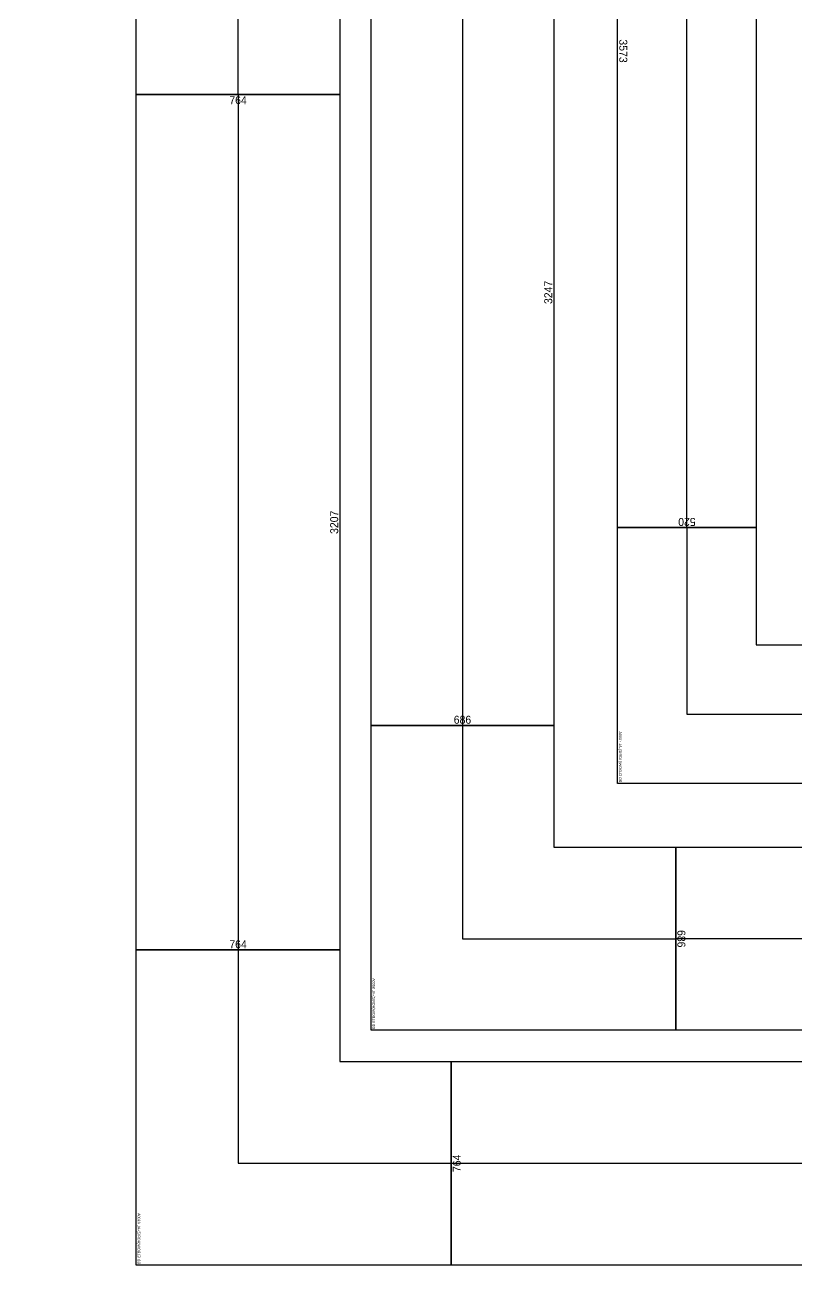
# Model space of a CAD drawing. Header units: millimetres. Extents: x 84228 to 374549, y -351975 to 847575.
# Drawn here: x 98510 to 101404, y 481379 to 486030 of the extents above; entities that cross this region are included whole.
import ezdxf
from ezdxf.enums import TextEntityAlignment as Align

# ---------------------------------------------------------------- set-up
doc = ezdxf.new("R2010")
doc.units = ezdxf.units.MM
doc.header["$LTSCALE"] = 150
doc.layers.get('Defpoints').update_dxf_attribs({"color": 150})
doc.layers.add('-----27 Bus Duct_LV_380-220V_IT BACK UP', color=2, linetype='Continuous')
doc.layers.add('-----27 Bus Duct_LV_380-220V_LOAD BANK', color=7, linetype='Continuous')
doc.styles.add('ELEC', font='Dotum.ttf')
doc.styles.get("Standard").update_dxf_attribs({"font": 'Dotum.ttf'})
doc.dimstyles.new('전기통신참고용-치수', dxfattribs={"dimscale": 15, "dimtxt": 2, "dimasz": 0, "dimexe": 0, "dimexo": 0, "dimgap": 0.4, "dimtad": 4, "dimdec": 0, "dimzin": 0, "dimdsep": 46, "dimtxsty": 'Standard', "dimblk": 'NONE', "dimcen": 0, "dimse1": 1, "dimse2": 1, "dimsd1": 1, "dimsd2": 1, "dimclrd": 8, "dimclre": 8, "dimclrt": 8, "dimadec": 0, "dimazin": 0, "dimtfac": 1, "dimtdec": 0, "dimtix": 1, "dimtmove": 2, "dimatfit": 0, "dimldrblk": 'NONE', "dimfxl": 2, "dimtolj": 1, "dimtzin": 0, "dimarcsym": 0})

# ---------------------------------------------------------------- blocks, each defined once
blk = doc.blocks.new('*U74')
at = {"color": 0}
blk.add_lwpolyline([(-343, -343), (800, -343), (800, 343), (343, 343), (343, 800), (-343, 800)], close=True, dxfattribs=at)
at = {"color": 1}
blk.add_lwpolyline([(800, 0), (0, 0), (0, 800)], dxfattribs=at)
at = {"color": 0, "style": 'ELEC'}
blk.add_text('BD ELBOW(HORIZ)-AL 5000A', height=10, dxfattribs=at).set_placement((-338, -333), align=Align.MIDDLE_LEFT)
blk = doc.blocks.new('*D224')
at = {"layer": 'Defpoints', "color": 0, "transparency": 16777216}
for p in [(686, 27159.7), (686, 27159.7), (686, 7716)]:
    blk.add_point(p, dxfattribs=at)
at = {"color": 0, "transparency": 16777216, "insert": (665, 17437.8), "char_height": 30, "attachment_point": 5, "rotation": 90}
blk.add_mtext('\\A1;{\\C0;19444}', dxfattribs=at)
blk = doc.blocks.new('_None')
blk = doc.blocks.new('*D225')
at = {"layer": 'Defpoints', "color": 0, "transparency": 16777216}
for p in [(0, 7716), (686, 7716), (686, 7716)]:
    blk.add_point(p, dxfattribs=at)
at = {"color": 0, "transparency": 16777216, "insert": (343, 7737), "char_height": 30, "attachment_point": 5}
blk.add_mtext('\\A1;{\\C0;686}', dxfattribs=at)
blk = doc.blocks.new('*D85')
at = {"layer": 'Defpoints', "color": 0, "transparency": 16777216}
for p in [(0, 4887.5), (520, 4887.5), (520, 4887.5)]:
    blk.add_point(p, dxfattribs=at)
at = {"color": 0, "transparency": 16777216, "insert": (260, 4866.5), "char_height": 30, "attachment_point": 5}
blk.add_mtext('\\A1;{\\C0;520}', dxfattribs=at)
blk = doc.blocks.new('*D86')
at = {"layer": 'Defpoints', "color": 0, "transparency": 16777216}
for p in [(520, 4887.5), (520, 4887.5), (520, 1314.3)]:
    blk.add_point(p, dxfattribs=at)
at = {"color": 0, "transparency": 16777216, "insert": (499, 3100.9), "char_height": 30, "attachment_point": 5, "rotation": 90}
blk.add_mtext('\\A1;{\\C0;3573}', dxfattribs=at)
blk = doc.blocks.new('*D87')
at = {"layer": 'Defpoints', "color": 0, "transparency": 16777216}
for p in [(0, 1314.3), (520, 1314.3), (520, 1314.3)]:
    blk.add_point(p, dxfattribs=at)
at = {"color": 0, "transparency": 16777216, "insert": (260, 1335.3), "char_height": 30, "attachment_point": 5}
blk.add_mtext('\\A1;{\\C0;520}', dxfattribs=at)
blk = doc.blocks.new('*U24')
at = {"color": 0}
blk.add_lwpolyline([(-260, -260), (700, -260), (700, 260), (260, 260), (260, 700), (-260, 700)], close=True, dxfattribs=at)
at = {"color": 1}
blk.add_lwpolyline([(700, 0), (0, 0), (0, 700)], dxfattribs=at)
at = {"color": 0, "style": 'ELEC'}
blk.add_text('BD ELBOW(HORIZ)-AL 4000A', height=10, dxfattribs=at).set_placement((-255, -250), align=Align.MIDDLE_LEFT)
blk = doc.blocks.new('*D348')
at = {"layer": 'Defpoints', "color": 0, "transparency": 16777216}
for p in [(0, 3512), (686, 3512), (686, 3512)]:
    blk.add_point(p, dxfattribs=at)
at = {"color": 0, "transparency": 16777216, "insert": (343, 3491), "char_height": 30, "attachment_point": 5}
blk.add_mtext('\\A1;{\\C0;686}', dxfattribs=at)
blk = doc.blocks.new('*D349')
at = {"layer": 'Defpoints', "color": 0, "transparency": 16777216}
for p in [(686, 3512), (686, 3512), (686, 265)]:
    blk.add_point(p, dxfattribs=at)
at = {"color": 0, "transparency": 16777216, "insert": (665, 1888.5), "char_height": 30, "attachment_point": 5, "rotation": 90}
blk.add_mtext('\\A1;{\\C0;3247}', dxfattribs=at)
blk = doc.blocks.new('*D350')
at = {"layer": 'Defpoints', "color": 0, "transparency": 16777216}
for p in [(0, 265), (686, 265), (686, 265)]:
    blk.add_point(p, dxfattribs=at)
at = {"color": 0, "transparency": 16777216, "insert": (343, 286), "char_height": 30, "attachment_point": 5}
blk.add_mtext('\\A1;{\\C0;686}', dxfattribs=at)
blk = doc.blocks.new('*U15')
at = {"color": 0}
blk.add_lwpolyline([(-382, -382), (800, -382), (800, 382), (382, 382), (382, 800), (-382, 800)], close=True, dxfattribs=at)
at = {"color": 1}
blk.add_lwpolyline([(800, 0), (0, 0), (0, 800)], dxfattribs=at)
at = {"color": 0, "style": 'ELEC'}
blk.add_text('BD ELBOW(HORIZ)-AL 6300A', height=10, dxfattribs=at).set_placement((-377, -372), align=Align.MIDDLE_LEFT)
blk = doc.blocks.new('*D93')
at = {"layer": 'Defpoints', "color": 0, "transparency": 16777216}
for p in [(0, 8310.8), (764, 8310.8), (764, 8310.8)]:
    blk.add_point(p, dxfattribs=at)
at = {"color": 0, "transparency": 16777216, "insert": (382, 8289.8), "char_height": 30, "attachment_point": 5}
blk.add_mtext('\\A1;{\\C0;764}', dxfattribs=at)
blk = doc.blocks.new('*D94')
at = {"layer": 'Defpoints', "color": 0, "transparency": 16777216}
for p in [(764, 8310.8), (764, 8310.8), (764, 5103.8)]:
    blk.add_point(p, dxfattribs=at)
at = {"color": 0, "transparency": 16777216, "insert": (743, 6707.3), "char_height": 30, "attachment_point": 5, "rotation": 90}
blk.add_mtext('\\A1;{\\C0;3207}', dxfattribs=at)
blk = doc.blocks.new('*D95')
at = {"layer": 'Defpoints', "color": 0, "transparency": 16777216}
for p in [(0, 5103.8), (764, 5103.8), (764, 5103.8)]:
    blk.add_point(p, dxfattribs=at)
at = {"color": 0, "transparency": 16777216, "insert": (382, 5124.9), "char_height": 30, "attachment_point": 5}
blk.add_mtext('\\A1;{\\C0;764}', dxfattribs=at)
blk = doc.blocks.new('*D414')
at = {"layer": 'Defpoints', "color": 0, "transparency": 16777216}
for p in [(0, 12904.5), (764, 12904.5), (764, 12904.5)]:
    blk.add_point(p, dxfattribs=at)
at = {"color": 0, "transparency": 16777216, "insert": (382, 12883.5), "char_height": 30, "attachment_point": 5}
blk.add_mtext('\\A1;{\\C0;764}', dxfattribs=at)
blk = doc.blocks.new('*D415')
at = {"layer": 'Defpoints', "color": 0, "transparency": 16777216}
for p in [(764, 12904.5), (764, 12904.5), (764, -11397.5)]:
    blk.add_point(p, dxfattribs=at)
at = {"color": 0, "transparency": 16777216, "insert": (743, 753.5), "char_height": 30, "attachment_point": 5, "rotation": 90}
blk.add_mtext('\\A1;{\\C0;24302}', dxfattribs=at)
blk = doc.blocks.new('*U222')
at = {"color": 1}
blk.add_line((343, 27159.7), (343, 7716), dxfattribs=at)
at = {"color": 0}
blk.add_lwpolyline([(686, 7716), (0, 7716), (0, 27159.7), (686, 27159.7)], close=True, dxfattribs=at)
dim = blk.add_linear_dim(base=(686, 27159.7), p1=(686, 7716), p2=(686, 27159.7), angle=90, text='{\\C0;<>}', dimstyle='전기통신참고용-치수', override={"dimtad": 1, "dimtxsty": 'Standard', "dimclrd": 0, "dimclre": 0, "dimclrt": 0}, dxfattribs=at)
dim.commit()
dim.dimension.update_dxf_attribs({"geometry": '*D224', "text_midpoint": (665, 17437.8)})
dim = blk.add_linear_dim(base=(686, 7716), p1=(0, 7716), p2=(686, 7716), text='{\\C0;<>}', dimstyle='전기통신참고용-치수', override={"dimtad": 1, "dimtxsty": 'Standard', "dimclrd": 0, "dimclre": 0, "dimclrt": 0}, dxfattribs=at)
dim.commit()
dim.dimension.update_dxf_attribs({"geometry": '*D225', "text_midpoint": (343, 7737)})
blk = doc.blocks.new('*U84')
at = {"color": 1}
blk.add_line((260, 4887.5), (260, 1314.3), dxfattribs=at)
at = {"color": 0}
blk.add_lwpolyline([(520, 1314.3), (0, 1314.3), (0, 4887.5), (520, 4887.5)], close=True, dxfattribs=at)
for base, p1, p2, override, picture, middle in [((520, 4887.5), (0, 4887.5), (520, 4887.5), {"dimtxsty": 'Standard', "dimclrd": 0, "dimclre": 0, "dimclrt": 0}, '*D85', (260, 4866.5)), ((520, 1314.3), (0, 1314.3), (520, 1314.3), {"dimtad": 1, "dimtxsty": 'Standard', "dimclrd": 0, "dimclre": 0, "dimclrt": 0}, '*D87', (260, 1335.3))]:
    dim = blk.add_linear_dim(base=base, p1=p1, p2=p2, text='{\\C0;<>}', dimstyle='전기통신참고용-치수', override=override, dxfattribs=at)
    dim.commit()
    dim.dimension.update_dxf_attribs({"geometry": picture, "text_midpoint": middle})
dim = blk.add_linear_dim(base=(520, 4887.5), p1=(520, 1314.3), p2=(520, 4887.5), angle=90, text='{\\C0;<>}', dimstyle='전기통신참고용-치수', override={"dimtad": 1, "dimtxsty": 'Standard', "dimclrd": 0, "dimclre": 0, "dimclrt": 0}, dxfattribs=at)
dim.commit()
dim.dimension.update_dxf_attribs({"geometry": '*D86', "text_midpoint": (499, 3100.9)})
blk = doc.blocks.new('*U347')
at = {"color": 1}
blk.add_line((343, 3512), (343, 265), dxfattribs=at)
at = {"color": 0}
blk.add_lwpolyline([(686, 265), (0, 265), (0, 3512), (686, 3512)], close=True, dxfattribs=at)
for base, p1, p2, override, picture, middle in [((686, 3512), (0, 3512), (686, 3512), {"dimtxsty": 'Standard', "dimclrd": 0, "dimclre": 0, "dimclrt": 0}, '*D348', (343, 3491)), ((686, 265), (0, 265), (686, 265), {"dimtad": 1, "dimtxsty": 'Standard', "dimclrd": 0, "dimclre": 0, "dimclrt": 0}, '*D350', (343, 286))]:
    dim = blk.add_linear_dim(base=base, p1=p1, p2=p2, text='{\\C0;<>}', dimstyle='전기통신참고용-치수', override=override, dxfattribs=at)
    dim.commit()
    dim.dimension.update_dxf_attribs({"geometry": picture, "text_midpoint": middle})
dim = blk.add_linear_dim(base=(686, 3512), p1=(686, 265), p2=(686, 3512), angle=90, text='{\\C0;<>}', dimstyle='전기통신참고용-치수', override={"dimtad": 1, "dimtxsty": 'Standard', "dimclrd": 0, "dimclre": 0, "dimclrt": 0}, dxfattribs=at)
dim.commit()
dim.dimension.update_dxf_attribs({"geometry": '*D349', "text_midpoint": (665, 1888.5)})
blk = doc.blocks.new('*U92')
at = {"color": 1}
blk.add_line((382, 8310.8), (382, 5103.8), dxfattribs=at)
at = {"color": 0}
blk.add_lwpolyline([(764, 5103.8), (0, 5103.8), (0, 8310.8), (764, 8310.8)], close=True, dxfattribs=at)
for base, p1, p2, override, picture, middle in [((764, 8310.8), (0, 8310.8), (764, 8310.8), {"dimtxsty": 'Standard', "dimclrd": 0, "dimclre": 0, "dimclrt": 0}, '*D93', (382, 8289.8)), ((764, 5103.8), (0, 5103.8), (764, 5103.8), {"dimtad": 1, "dimtxsty": 'Standard', "dimclrd": 0, "dimclre": 0, "dimclrt": 0}, '*D95', (382, 5124.9))]:
    dim = blk.add_linear_dim(base=base, p1=p1, p2=p2, text='{\\C0;<>}', dimstyle='전기통신참고용-치수', override=override, dxfattribs=at)
    dim.commit()
    dim.dimension.update_dxf_attribs({"geometry": picture, "text_midpoint": middle})
dim = blk.add_linear_dim(base=(764, 8310.8), p1=(764, 5103.8), p2=(764, 8310.8), angle=90, text='{\\C0;<>}', dimstyle='전기통신참고용-치수', override={"dimtad": 1, "dimtxsty": 'Standard', "dimclrd": 0, "dimclre": 0, "dimclrt": 0}, dxfattribs=at)
dim.commit()
dim.dimension.update_dxf_attribs({"geometry": '*D94', "text_midpoint": (743, 6707.3)})
blk = doc.blocks.new('*U413')
at = {"color": 1}
blk.add_line((382, 12904.5), (382, -11397.5), dxfattribs=at)
at = {"color": 0}
blk.add_lwpolyline([(764, -11397.5), (0, -11397.5), (0, 12904.5), (764, 12904.5)], close=True, dxfattribs=at)
dim = blk.add_linear_dim(base=(764, 12904.5), p1=(0, 12904.5), p2=(764, 12904.5), text='{\\C0;<>}', dimstyle='전기통신참고용-치수', override={"dimtxsty": 'Standard', "dimclrd": 0, "dimclre": 0, "dimclrt": 0}, dxfattribs=at)
dim.commit()
dim.dimension.update_dxf_attribs({"geometry": '*D414', "text_midpoint": (382, 12883.5)})
dim = blk.add_linear_dim(base=(764, 12904.5), p1=(764, -11397.5), p2=(764, 12904.5), angle=90, text='{\\C0;<>}', dimstyle='전기통신참고용-치수', override={"dimtad": 1, "dimtxsty": 'Standard', "dimclrd": 0, "dimclre": 0, "dimclrt": 0}, dxfattribs=at)
dim.commit()
dim.dimension.update_dxf_attribs({"geometry": '*D415', "text_midpoint": (743, 753.5)})

msp = doc.modelspace()

# ---------------------------------------------------------------- block references
at = {"layer": '-----27 Bus Duct_LV_380-220V_IT BACK UP'}
for name, p, rotation in [('*U84', (101253.6, 489032.5), 180), ('*U222', (93235.6, 482946), 270)]:
    msp.add_blockref(name, p, dxfattribs=dict(at, rotation=rotation))
msp.add_blockref('*U347', (99808.6, 483138), dxfattribs=at)
at = {"layer": '-----27 Bus Duct_LV_380-220V_IT BACK UP', "xscale": -1, "rotation": 270}
for name, p in [('*U24', (100993.6, 483445)), ('*U74', (100151.6, 482603))]:
    msp.add_blockref(name, p, dxfattribs=at)
at = {"layer": '-----27 Bus Duct_LV_380-220V_LOAD BANK', "xscale": -1}
for p, rotation in [((99309.6, 486568), 90), ((99309.6, 481761), 270)]:
    msp.add_blockref('*U15', p, dxfattribs=dict(at, rotation=rotation))
at = {"layer": '-----27 Bus Duct_LV_380-220V_LOAD BANK'}
msp.add_blockref('*U92', (98927.6, 477457.2), dxfattribs=at)
at = {"layer": '-----27 Bus Duct_LV_380-220V_LOAD BANK', "rotation": 89.99999999999999}
msp.add_blockref('*U413', (113014.1, 481379), dxfattribs=at)

doc.saveas('drawing.dxf')
